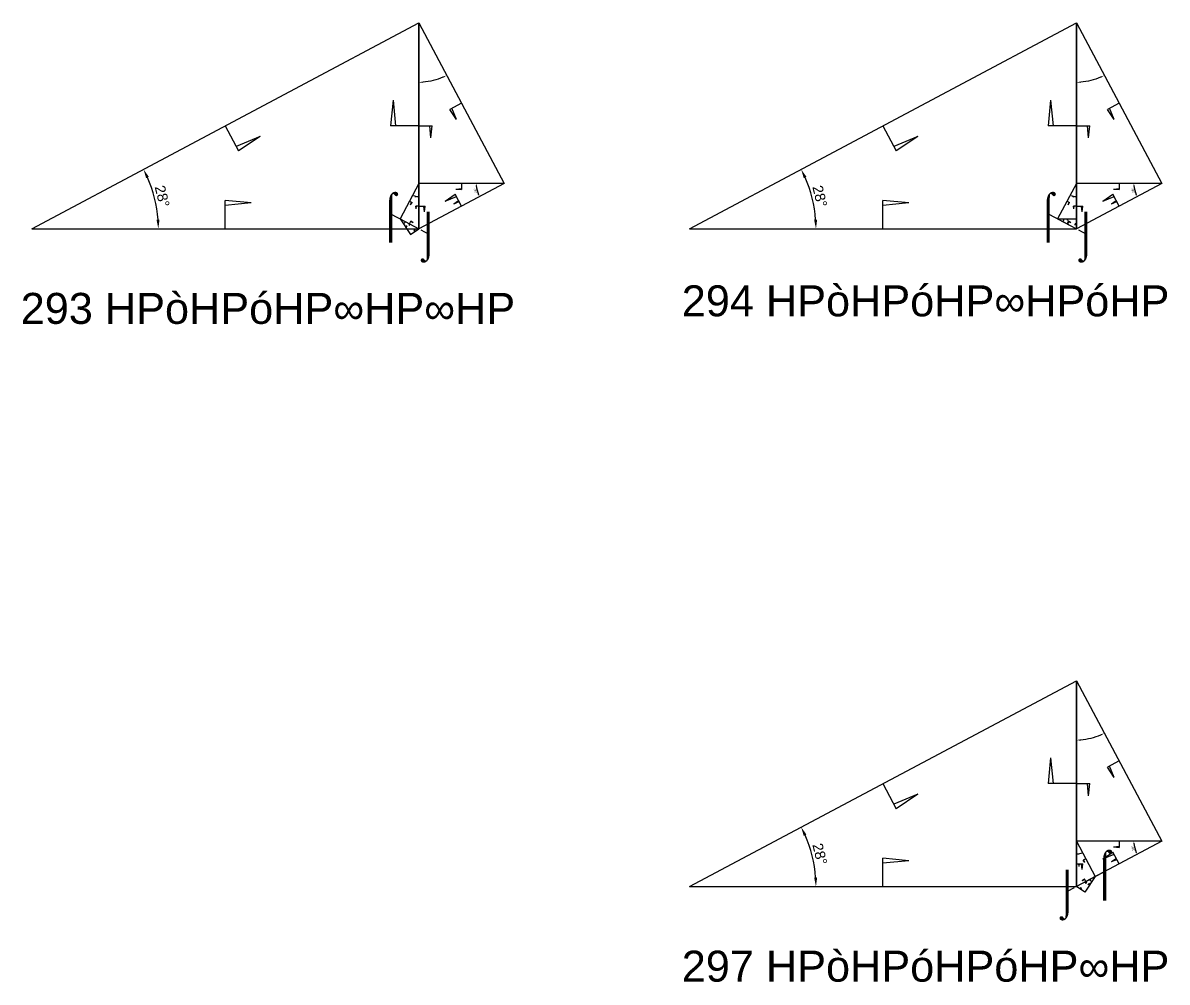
# Model space of a CAD drawing. Header units: millimetres. Extents: x 130683 to 598801, y -2841579 to 24518.
# Drawn here: x 232497 to 276835, y -2535441 to -2498282 of the extents above; entities that cross this region are included whole.
import ezdxf
from ezdxf.enums import TextEntityAlignment as Align

# ---------------------------------------------------------------- set-up
doc = ezdxf.new("R2010")
doc.units = ezdxf.units.MM
doc.header["$PDMODE"] = 35
doc.linetypes.add('DASHED', pattern=[19.05, 12.7, -6.35])
for name, color, linetype in [('BASE', 170, 'Continuous'), ('HYPOTENUSE', 20, 'Continuous'), ('PERPENDICULAR', 90, 'Continuous')]:
    doc.layers.add(name, color=color, linetype=linetype)
doc.styles.add('Arial', font='arial_0.ttf')
doc.dimstyles.new('ISO-25', dxfattribs={"dimtxt": 250, "dimasz": 100, "dimexe": 1.25, "dimexo": 0.625, "dimgap": 100, "dimtad": 1, "dimdec": 0, "dimtxsty": 'Arial', "dimcen": 2.5, "dimadec": 0, "dimazin": 0, "dimtfac": 1, "dimtdec": 0, "dimtmove": 0, "dimatfit": 3, "dimfxl": 1, "dimarcsym": 0})

# ---------------------------------------------------------------- blocks, each defined once
blk = doc.blocks.new('*D11')
at = {"color": 0, "lineweight": -2, "ltscale": 100, "transparency": 16777216}
blk.add_arc((0, 0), 4906, 4.0884, 23.9116, dxfattribs=at)
at = {"color": 0, "ltscale": 100, "transparency": 16777216}
for points in [[(4432, 1963), (4537, 2014), (4332, 2303)], [(4952, 352), (4835, 348), (4906, 0)]]:
    blk.add_solid(points, dxfattribs=at)
at = {"layer": 'Defpoints', "color": 0, "ltscale": 100, "transparency": 16777216}
for p in [(15000, 7976), (4841, 796), (0, 0), (0, 0), (15000, 0)]:
    blk.add_point(p, dxfattribs=at)
at = {"color": 0, "ltscale": 100, "transparency": 16777216, "insert": (5055, 1260), "char_height": 400, "attachment_point": 5, "rotation": 284, "style": 'Arial'}
blk.add_mtext('28°', dxfattribs=at)
blk = doc.blocks.new('SanjoyNathGeometrifyingTrigonometryFundamentalLockedSet')
at = {"color": 114, "linetype": 'DASHED', "ltscale": 100, "true_color": 0x139b48}
for p, q in [((14000, 4987.8), (13900, 3987.8)), ((14000, 4987.8), (14100, 3987.8)), ((15000, 3987.8), (13900, 3987.8))]:
    blk.add_line(p, q, dxfattribs=at)
at = {"color": 242, "linetype": 'DASHED', "ltscale": 100, "true_color": 0xcd2027}
for p, q in [((7500, 3987.8), (8016.4, 3016.6)), ((8852.4, 3574.3), (7922.5, 3193.2)), ((8852.4, 3574.3), (8016.4, 3016.6))]:
    blk.add_line(p, q, dxfattribs=at)
at = {"color": 159, "linetype": 'DASHED', "ltscale": 100, "true_color": 0x22346e}
for p, q in [((7500, 0), (7500, 1100)), ((8500, 1000), (7500, 1100)), ((8500, 1000), (7500, 900))]:
    blk.add_line(p, q, dxfattribs=at)
at = {"layer": 'BASE'}
blk.add_line((0, 0), (15000, 0), dxfattribs=at)
at = {"layer": 'HYPOTENUSE'}
blk.add_line((0, 0), (15000, 7975.6), dxfattribs=at)
at = {"layer": 'PERPENDICULAR'}
blk.add_line((15000, 0), (15000, 7975.6), dxfattribs=at)
at = {"color": 4, "ltscale": 100}
dim = blk.add_angular_dim_2l(base=(4841, 795.6), line1=((0, 0), (15000, 0)), line2=((0, 0), (15000, 7975.6)), dimstyle='ISO-25', override={"dimtxt": 400, "dimasz": 350, "dimgap": 100}, dxfattribs=at)
dim.commit()
dim.dimension.update_dxf_attribs({"geometry": '*D11', "text_midpoint": (5055.4, 1260.5)})

msp = doc.modelspace()

# ---------------------------------------------------------------- linework, layer by layer
at = {"linetype": 'DASHED', "ltscale": 70}
for p, q in [((246746, -2505676), (248203, -2506451)), ((272229, -2505676), (273686, -2506451)), ((274415, -2531159), (272958, -2531934))]:
    msp.add_line(p, q, dxfattribs=at)

# ---------------------------------------------------------------- block references
at = {"linetype": 'DASHED'}
for p in [(232839, -2506258), (258322, -2506258), (258322, -2531740)]:
    msp.add_blockref('SanjoyNathGeometrifyingTrigonometryFundamentalLockedSet', p, dxfattribs=at)
at = {"linetype": 'DASHED', "ltscale": 100}
for p, xscale, yscale, zscale, rotation in [((247839, -2498282), -0.469471562785891, 0.469471562785891, 0.469471562785891, 118), ((273322, -2498282), -0.469471562785891, 0.469471562785891, 0.469471562785891, 118), ((247839, -2504500), 0.10347319824735, 0.10347319824735, 0.10347319824735, 242), ((251145, -2504500), 0.220403548264628, 0.220403548264628, 0.220403548264628, 180), ((273322, -2504500), 0.10347319824735, 0.10347319824735, 0.10347319824735, 242), ((276628, -2504500), 0.220403548264628, 0.220403548264628, 0.220403548264628, 180), ((247110, -2505870), 0.04857772408763799, 0.04857772408763799, 0.04857772408763799, 303.9999999999994), ((272593, -2505870), -0.04857772408763798, 0.04857772408763799, 0.04857772408763799, 180), ((273322, -2523765), -0.469471562785891, 0.469471562785891, 0.469471562785891, 118), ((273322, -2529983), -0.10347319824735, 0.10347319824735, 0.10347319824735, 118), ((276628, -2529983), 0.220403548264628, 0.220403548264628, 0.220403548264628, 180), ((274051, -2531353), -0.04857772408763799, 0.04857772408763799, 0.048577724087638, 56.00000000000116)]:
    msp.add_blockref('SanjoyNathGeometrifyingTrigonometryFundamentalLockedSet', p, dxfattribs=dict(at, xscale=xscale, yscale=yscale, zscale=zscale, rotation=rotation))

# ---------------------------------------------------------------- texts
at = {"linetype": 'DASHED', "ltscale": 100, "style": 'Arial'}
for s, p in [('⌠', (246746, -2505676)), ('⌠', (272229, -2505676)), ('⌡', (248203, -2506451)), ('⌡', (273686, -2506451)), ('294 HPòHPóHP∞HPóHP', (267475, -2509049)), ('293 HPòHPóHP∞HP∞HP', (241992, -2509342)), ('⌠', (274415, -2531159)), ('⌡', (272958, -2531934)), ('297 HPòHPóHPóHP∞HP', (267475, -2534824))]:
    msp.add_text(s, height=1200, dxfattribs=at).set_placement(p, align=Align.MIDDLE_CENTER)

doc.saveas('drawing.dxf')
